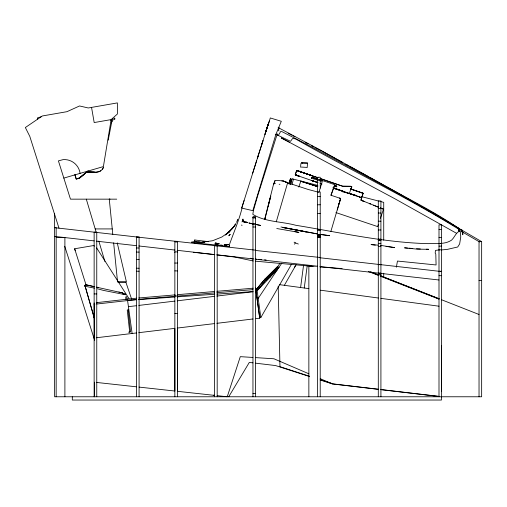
<?xml version="1.0" encoding="UTF-8"?>
<svg xmlns="http://www.w3.org/2000/svg" width="507" height="507" viewBox="0 0 507 507"><rect width="100%" height="100%" fill="white"/><g stroke="black" fill="none" stroke-linecap="round" stroke-linejoin="round"><path stroke-width="0.76" d="M96.761 302.546L96.761 304.023L136.465 299.567M174.858 296.322L174.858 295.353M174.858 252.53L174.858 241.313L177.482 241.313C177.856 242.283 174.478 242.283 174.858 241.313M177.482 391.024L177.482 328.352M177.482 252.53L177.482 241.313M302.654 163.096L307.546 163.07L307.217 166.999M459.044 230.939L459.139 228.492L435.164 214.106L384.851 186.303L307.242 144.577L281.258 131.275L280.821 131.319L278.242 135.534L277.215 134.944L290.555 141.32L292.482 138.633L293.528 138.417L295.752 139.026C349.659 169.75 405.815 196.532 458.639 229.151L458.943 231.078M349.456 193.161L350.939 188.883M300.626 166.239L300.885 163.919M194.625 243.341L194.783 239.982L194.257 241.662L191.507 242.054L191.614 242.473L228.891 246.421L229.722 246.028L228.999 246.161M300.6 287.513L303.509 265.573M304.257 288.008L307.267 265.281M58.996 228.182L29.786 136.351L25.35 127.536L42.334 115.97L66.949 111.686L79.542 105.963L88.269 107.972L117.377 102.902L117.377 114.031L111.147 119.601L103.396 166.588L63.831 178.09M289.275 183.572L290.612 178.698L289.516 182.735L289.63 182.343M289.231 183.591L290.612 178.546L289.129 183.965M281.797 263.177L278.723 267.759L277.449 267.024L277.525 266.543L263.444 280.777L255.851 289.998L256.016 291.373M278.913 267.322L258.19 298.427L256.916 297.691M322.072 181.329L311.475 178.318L311.761 177.266L317.306 178.939L312.109 177.355M396.379 267.208L397.45 261.054L436.083 264.965L435.798 254.089L435.183 253.037L435.469 250.395L439.499 249.869M108.2 140.192L111.933 120.862M322.224 181.658L319.08 191.811M335.127 186.551C337.339 187.634 337.168 185.232 335.216 185.283M338.993 203.212L338.315 206.311L340.565 198.928L340.324 198.364L331.065 195.284L334.341 185.784L335.412 186.633M336.635 186.703L336.832 186.006M302.609 163.096L301.741 162.741L307.546 163.07M266.188 130.489L267.804 125.381M264.762 219.018L273.197 185.632L274.857 180.72L275.295 180.391L282.83 180.847L288.546 183.166M264.901 219.1L267.892 207.331M268.089 206.571L270.776 196.025L268.108 206.463M264.901 219.062L265.598 216.356M290.568 184.016L291.95 178.762L317.914 185.442M292.051 184.39L293.433 179.142M289.237 183.502L290.435 178.984M290.631 178.743L289.231 183.978L290.631 178.743L289.415 183.623L290.568 179.269M290.448 184.637L292.07 178.851M289.586 182.368L290.587 178.635M361.51 197.812L361.028 200.17L364.235 201.526L361.047 200.17L361.485 197.705L359.406 196.995M336.635 186.658L336.591 186.874M229.544 246.161L229.437 244.589C233.752 232.421 238.93 220.71 242.035 208.162L252.822 210.652L275.795 134.685L281.296 121.293L270.294 117.954L268.393 124.354M330.856 231.49L340.546 198.624M337.288 209.955L338.296 206.374M274.705 181.569L274.87 180.961L273.919 183.756M276.277 221.793L287.482 183.338L287.52 182.793L285.34 181.918M258.304 155.408L241.731 208.035M273.653 184.605L274.008 183.471M244.089 200.518L241.776 207.902M261.339 145.775L263 140.623L257.322 158.482L268.089 124.659M268.678 122.783L266.232 130.318L266.536 130.686L266.232 130.356L267.233 127.194M252.695 173.096L256.643 160.624M266.84 128.544L264.92 134.444L268.374 123.784L266.124 130.667M265.706 131.953L267.696 125.901M266.232 130.356L269.509 120.444M311.437 178.096L311.609 177.266L311.653 178.401M320.272 234.475L329.67 235.704L320.297 234.367M350.831 188.902L351.788 186.849M363.145 193.471L361.789 197.4L363.012 193.205L350.61 188.959M298.8 187.058L300.778 181.176L317.883 186.557M339.779 201.247L340.565 198.909M296.715 170.498L295.232 174.776L299.181 176.195L295.359 174.883M378.399 224.348L377.645 226.597L335.919 212.566M380.421 218.352L383.45 209.366M296.608 170.606L295.251 174.776L299.143 176.176L295.537 174.928L298.509 175.954M331.046 194.98L334.386 185.765M353.994 190.125L350.914 189.079L351.814 186.81L351.224 186.329L342.751 186.221M237.295 220.767L237.777 219.544L236.535 222.383M350.914 189.079L351.744 186.937M289.516 182.735L289.693 182.343M111.147 122.979L113.156 119.791M294.371 267.633L295.144 266.27M284.37 285.321L296.113 264.717M256.016 318.624L259.723 318.181L255.579 288.008L259.559 316.799L260.832 317.534L291.519 264.217M459.304 228.67L458.645 229.804L479.641 241.985M235.964 223.41L234.589 225.59M300.822 171.892L317.534 177.596M228.727 396.772L249.311 362.416L252.955 362.854M103.612 167.221C100.887 173.92 92.775 172.222 87.109 172.025M114.012 118.961L114.316 118.461M102.325 169.192L103.377 167.576M458.772 228.41C430.918 209.391 399.224 194.415 369.806 177.387M274.35 270.725L276.404 268.583L279.769 263.564M294.504 244.197L295.378 242.891L298.325 244.044M241.902 221.901L242.365 221.553L247.099 222.662L247.365 222.313L247.099 222.662L243.943 222.218M260.832 317.534L257.125 290.733L264.717 281.499L278.755 267.316M234.152 226.204L227.795 233.081L232.295 228.651L235.242 224.715L232.491 228.365L228.562 232.358L221.768 237.054L212.49 240.768L201.159 242.34L203.396 242.352M300.993 163.571L301.564 163.096M110.729 120.793L113.112 118.657M265.18 279.002L264.641 279.503L276.404 268.583L277.69 269.299L257.125 290.733L255.851 289.998L259.058 286.658M74.897 174.826L76.12 178.996L79.485 178.122M298.509 175.758L295.537 174.928M266.302 277.836L277.621 266.669M228.911 232.035L230.222 230.812M270.497 276.797A30.997 8.689 -60.6 0 0 267.538 278.806L265.947 280.213L264.673 279.477M266.042 280.111L277.69 269.299M228.302 232.643L229.589 231.465L225.482 235.001L227.168 233.626M277.614 269.382L276.41 268.577M266.511 279.687L265.186 278.996L266.257 278.083A30.997 8.689 -60.6 0 1 267.29 277.285M79.396 178.21L86.317 172.31L79.681 177.837L79.073 177.729L79.181 178.052M75.011 174.516L76.253 178.908L76.823 178.927L79.548 178.122L86.558 172.158M86.317 172.31L79.7 177.837L79.352 177.684M100.754 170.827L99.511 171.594L96.343 172.184L87.236 171.962L94.327 171.886M88.592 171.005L87.28 171.22M113.967 119.399L114.924 118.917L114.335 117.96M247.099 222.662L246.668 222.643M130.128 332.072L130.584 331.92L128.068 309.194M41.124 116.794L37.372 117.973L37.733 119.107M79.548 178.122L76.297 178.908M75.245 250.648L74.649 248.76L93.149 245.629A5.114 5.114 0 0 1 94.517 246.053M111.147 119.601L94.188 122.555L91.545 107.402M96.457 302.66L136.465 298.179M128.423 306.672L136.465 305.708M138.817 305.423L174.858 301.101M177.197 300.822L214.562 296.342M216.914 296.063L252.955 291.74M96.381 337.757L136.465 332.953M138.817 332.674L174.858 328.352L174.858 391.024L139.083 387.101M177.197 328.073L214.562 323.593M216.914 323.314L252.955 318.992M138.829 297.977L175.118 294.878M177.482 294.675L214.556 291.506M216.926 291.303L253.208 288.204M138.817 299.371L174.858 296.291M177.197 296.088L214.562 292.9M216.914 292.697L252.955 289.624M128.689 332.161L129.45 332.098M274.876 183.249L275.555 183.274M127.384 298.953L127.549 300.328L136.465 299.707M138.817 299.548L174.858 297.032M177.197 296.868L214.562 294.263M216.914 294.104L252.955 291.588M441.844 249.894L447.111 249.438L457.72 246.991L459.646 243.911L460.755 236.946L460.407 232.402L459.488 230.615L459.253 231.16C455.647 233.1 454.526 237.377 451.629 240.09C444.937 244.716 436.02 243.221 428.352 243.652C383.584 242.574 339.753 232.402 295.714 225.26C281.753 221.432 265.294 222.085 252.822 214.366L253.437 210.525L257.626 195.956L277.278 133.854L276.67 134.64L275.295 134.241M342.124 268.558L320.12 267.005M296.696 170.498L312.42 175.821M317.591 179.446L320.215 179.446M317.591 192.026L320.215 192.026L320.215 396.772M317.591 196.621L320.215 196.621M116.743 199.156L70.467 199.156L58.413 160.884L63.052 159.635A15.818 15.818 0 0 1 80.081 173.369M317.591 204.784L320.215 204.784M378.298 208.44L380.915 208.44M378.298 213.035L380.915 213.035M317.591 213.567L320.215 213.567M252.955 217.123L255.579 217.123M252.955 217.224L255.579 217.224M252.955 217.966L255.579 217.966M378.298 221.198L380.915 221.198M252.955 223.41L255.579 223.41M252.955 224.696L255.579 224.696M252.955 226.997L255.579 226.997M95.189 228.923L112.25 228.923M438.999 229.456L441.622 229.456M317.591 229.532L320.215 229.532M378.298 229.982L380.915 229.982M317.591 230.368L320.215 230.368M317.591 234.576L320.215 234.576M317.591 234.88L320.215 234.88M317.591 235.178L320.215 235.178M317.591 235.476L320.215 235.476M317.591 235.761L320.215 235.761M317.591 236.04L320.215 236.04M317.591 236.306L320.215 236.306M317.591 236.554L320.215 236.554M317.591 236.775L320.215 236.775M317.591 236.984L320.215 236.984M317.591 237.162L320.215 237.162M136.465 237.187L139.083 237.187M317.591 237.314L320.215 237.314M317.591 237.441L320.215 237.441M56.163 237.58L64.896 237.58L64.896 396.772M438.999 237.618L441.622 237.618M378.298 239.266L380.915 239.203M378.298 239.285L380.915 239.285M378.298 239.456L380.915 239.456M378.298 239.691L380.915 239.691M378.298 239.995L380.915 239.995M378.298 240.356L380.915 240.356M54.629 213.859L54.629 396.772L481.65 396.772L481.65 241.636L479.033 241.636L479.033 396.772M378.298 243.455L380.915 243.455M438.999 243.411L441.622 243.411M438.999 246.117L441.622 246.117M378.298 246.573L380.915 246.573M136.465 247.999L139.083 247.999M438.999 249.824L441.622 249.824M255.579 250.166L138.931 237.238M136.465 252.093L139.083 252.093M320.215 257.499L255.579 250.464M136.465 259.375L139.083 259.375M174.858 263.051L177.482 263.051M378.298 264.381L380.915 264.381M378.298 264.679L380.915 264.679M136.465 268.228L139.083 268.228M174.858 270.896L177.482 270.896M136.465 271.22L139.083 271.22M438.999 271.264L441.622 271.264M438.999 271.562L441.622 271.562L320.215 257.797M378.298 273.115L380.915 273.115M378.298 274.395L380.915 274.395M438.999 275.669L441.622 275.669M479.033 280.51L481.65 280.51M118.08 282.165L125.863 282.165L131.586 299.048M122.745 293.794L124.012 294.079M94.137 293.927L96.761 293.927M174.858 295.993L177.482 295.993M94.137 304.251L94.828 304.251M174.858 313.516L177.482 313.516M94.137 337.947L94.828 337.947M441.622 345.654L441.439 391.309M252.955 393.495L255.579 393.495M213.295 395.238L214.562 395.238M438.999 396.531L439.417 396.531L380.915 389.649M112.795 234.342L109.271 199.156L110.051 199.156M109.271 199.156L109.62 199.156M342.878 186.24L350.787 186.303M281.848 180.961L284.661 181.373L288.572 183.078L308.117 189.453L318.421 192.185M416.513 248.76L420.303 248.931M426.362 249.203L428.637 249.305L417.28 249.152L404.504 247.841L407.508 248.075M300.321 166.999L307.179 167.418M252.955 357.454L240.299 356.655L227.231 396.772L217.186 395.669M255.579 357.619L273.926 358.772L308.883 373.798M301.716 162.741L302.679 162.81M255.122 259.115L256.694 259.235M258.272 259.35L261.422 259.584M264.578 259.818L266.15 259.933M409.01 248.189L412.761 248.474M378.089 245.154L371.048 244.589L375.313 245.096M380.434 245.337L394.655 247.6L385.998 246.402M313.022 266.403L255.617 261.187M279.161 184.256L279.902 184.32M369.362 203.668L370.744 203.795L369.451 203.668M214.784 254.685L193.579 252.296M216.945 254.92L234.697 257.036L253.259 260.966M96.761 382.462L136.465 386.816M177.482 391.315L214.562 395.378M194.783 239.982L208.624 241.687M137.372 237.061L54.629 227.681L56.163 227.681L56.163 396.772M54.629 236.414L94.137 240.895M96.488 241.161L136.465 245.692M138.817 245.958L174.858 250.046M177.197 250.312L214.562 254.552M216.914 254.818L252.955 258.906M255.294 259.166L317.591 266.232L308.858 266.232L308.858 396.772M319.923 266.498L438.999 279.997M216.838 244.64L218.061 244.78M224.455 245.629L226.642 245.876M378.298 389.23L333.41 383.951L320.215 379.686M380.915 389.541L438.999 396.373M320.215 379.984L332.491 383.951L378.298 389.338M220.938 245.122L222.453 245.299M225.476 245.654L226.99 245.832M216.121 244.64L217.661 244.824M219.968 245.103L222.275 245.375M255.579 363.17L275.58 365.566L309.34 376.473M279.49 284.661L308.845 288.629M320.538 290.207L378.298 298.008M380.915 298.363L438.999 306.203M294.751 231.661L298.921 232.383L276.759 228.518M283.096 227.453L317.325 233.866M280.979 226.99L317.3 233.974M284.617 227.846L306.234 231.991M218.08 244.482L214.829 243.848L216.178 244.133M295.277 229.766L306.26 231.902M349.146 193.382L337.51 189.365M283.039 227.567L284.528 227.865M123.448 293.883L124.057 294.009M129.12 332.161L129.691 332.009L127.244 309.98M252.999 223.885C251.161 223.929 248.157 222.573 248.785 222.928L253.329 223.929M255.306 224.36L260.687 225.457L255.534 224.392M97.458 288.794L103.485 290.41L125.609 294.751L125.476 294.035M118.841 292.089L122.859 292.964L96.603 287.196L98.117 287.526M85.341 285.061L84.314 286.125L94.498 288.128M85.867 284.75L94.283 286.658M85.493 284.668L94.416 286.702M460.28 229.278L461.934 229.893C463.164 240.641 463.265 230.412 462.086 230.286M123.923 293.642L124.868 293.857M312.09 177.463L311.564 177.355L317.274 179.047M242.099 225.241L241.357 225.108M342.402 191.735L355.413 195.075M361.535 196.653L379.135 201.178M380.662 201.571L383.723 202.356L383.723 240.166M250.591 258.24L253.544 259.001M123.334 293.946L122.7 293.73M246.098 222.053L246.884 222.294L242.758 220.849L242.688 220.044L242.821 220.875M312.787 180.803L313.092 180.98L311.197 180.321L317.971 182.64M283.286 180.98L285.384 181.81M322.503 180.524L320.278 179.846L334.645 184.624M320.24 179.953L322.465 180.631M311.083 175.58L311.697 175.58L296.849 170.498L299.929 171.543M302.875 181.848L300.778 181.176L317.718 186.696L300.911 181.176M309.314 376.169L279.965 366.688L278.191 286.049M296.849 170.498L301.608 172.114M311.216 175.428L312.065 175.714M317.851 182.609L299.314 176.24M311.52 180.429L312.179 180.65L311.564 180.429M333.391 188.224L353.867 195.106M299.225 176.195L295.518 174.928L298.42 175.935M354.558 195.341L355.946 195.816M350.28 188.858L363.126 193.338M354.127 190.169L363.012 193.205M343.581 191.443L333.074 187.844L343.531 191.443M361.333 197.553L349.431 193.471L361.485 197.616M300.626 171.784L318.149 177.811M320.316 178.559L342.618 186.221L320.487 178.61M320.075 183.376L322.008 184.035M333.137 187.869L337.554 189.384L333.169 187.869M300.974 171.892L312.743 175.954M311.868 180.562L317.414 182.463M312.439 180.758L312.939 180.936M339.43 198.06L340.279 198.471M370.598 271.955L378.691 275.124M380.161 275.7L438.999 298.75L438.999 299.143L380.814 276.353M368.297 271.448L378.609 275.491M370.731 271.891L378.837 275.079M380.174 275.605L439.246 298.845M441.458 299.713L479.033 314.492M373.406 205.17L378.349 207.148M380.472 207.997L383.298 209.125L380.427 207.971M361.028 200.17L378.273 207.103M114.29 118.657L114.924 118.917L114.36 118.442M320.215 378.672L332.491 383.951M281.385 137.98L394.744 198.687L456.712 233.397M314.872 147.493L321.368 150.801M300.011 171.562L300.537 171.955L300.188 171.632M281.341 137.98L289.294 142.106M305.632 142.53L308.091 143.811M293.141 135.851L294.941 136.795M288.198 133.24L291.924 135.204M321.989 151.137L336.065 158.868M364.495 174.49L349.475 166.29M365.173 174.864L368.481 176.664M345.692 164.211L348.195 165.586M336.68 159.204L342.536 162.468M265.237 278.951L266.517 279.674M264.261 279.902L265.541 280.618M263.444 280.777L264.717 281.499M262.613 281.683L263.887 282.405M261.777 282.627L263.057 283.35M260.94 283.597L262.214 284.319M260.097 284.598L261.371 285.314M259.248 285.625L260.528 286.347M258.399 286.677L259.679 287.399M257.55 287.761L258.83 288.483M256.7 288.863L257.981 289.586M255.851 289.998L257.131 290.72M294.104 242.156L295.378 242.891M277.627 266.663L278.901 267.398L267.557 278.584L266.283 277.855M481.65 241.636L395.111 191.373L317.984 148.792L278.134 127.542M311.304 145.49L313.681 146.872M339.931 198.142L340.305 198.364M279.072 130.926L278.457 130.553L279.053 127.694L278.654 127.213M299.884 171.588L296.893 170.498L300.296 171.677L299.903 171.74M331.331 195.677L331.02 194.999M96.647 247.923L129.031 298.674M334.867 184.89L335.127 185.347M64.738 246.25L94.67 340.343M74.649 248.76L86.19 285.39M86.304 199.156L96.317 232.707M98.802 241.034L104.898 261.466M94.46 318.732L85.144 286.214L94.486 318.77M117.225 242.828L126.42 281.898L117.548 281.898L113.644 242.866M127.549 300.328L132.124 333.473M259.559 316.799L259.723 318.181M94.137 302.939L94.302 338.302M94.137 336.629L94.302 338.011M126.94 299.01C127.156 294.801 124.716 296.557 126.11 299.757M441.622 396.772L441.622 224.861L438.999 224.861L438.999 396.772M441.439 396.664L441.439 400.042L72.305 400.042L72.305 396.772M383.723 273.254L383.723 277.19M380.915 396.772L380.915 200.962L378.298 200.962L378.298 396.772M320.215 188.097L320.215 177.254L317.591 177.254L317.591 396.772M255.579 396.772L255.579 217.002L252.955 217.002L252.955 396.772M217.186 396.772L217.186 245.813L214.562 245.813L214.562 396.772M177.482 396.772L177.482 251.89L174.858 251.89L174.858 396.772M139.083 396.772L139.083 236.959L136.465 236.959L136.465 396.772M96.761 396.772L96.761 232.162L94.137 232.162L94.137 396.772M94.41 382.17L94.41 396.772M84.992 285.295L84.77 285.733L85.468 285.08L84.992 285.295M230.134 234.411L228.911 235.723L230.134 234.411M204.036 242.143L201.811 242.321L204.651 242.143L204.036 242.143M227.992 244.697L224.17 244.437L228.518 244.742L227.992 244.697M201.552 242.473L198.712 242.162L201.552 242.473M201.178 242.321L194.257 241.662L201.482 242.403L201.178 242.321M219.214 243.823L215.329 242.973L219.214 243.823M242.973 220.57L242.954 219.151L242.973 220.57"/></g></svg>
